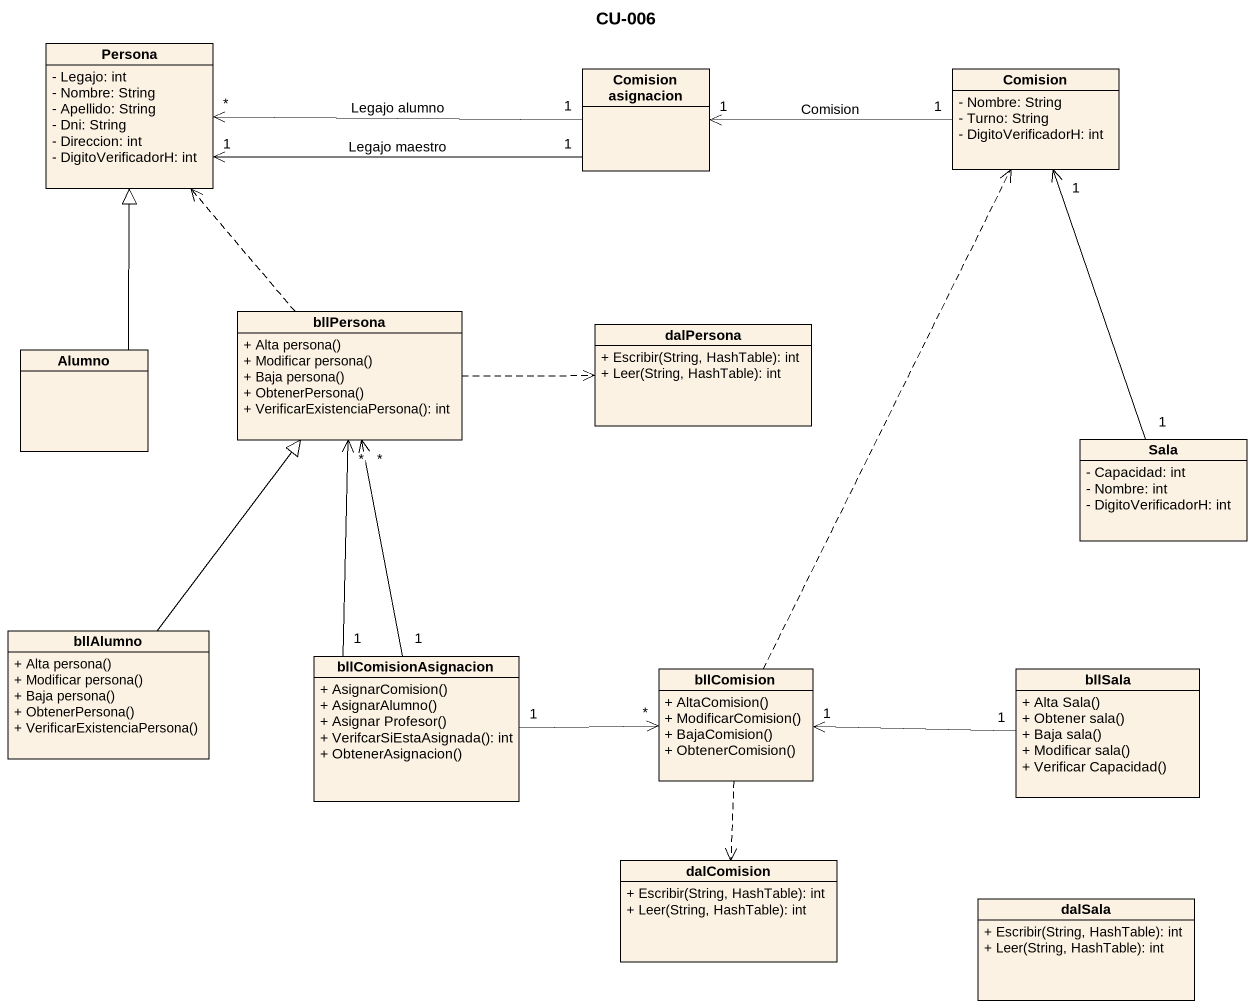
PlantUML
@startuml
title CU-006
hide circle
hide empty members
skinparam classAttributeIconSize 0
class Persona {
  - Legajo: int
  - Nombre: String
  - Apellido: String
  - Dni: String
  - Direccion: int
  - DigitoVerificadorH: int
}
class "Comision asignacion" as Comision_asignacion
class Comision {
  - Nombre: String
  - Turno: String
  - DigitoVerificadorH: int
}
class bllPersona {
  + Alta persona()
  + Modificar persona()
  + Baja persona()
  + ObtenerPersona()
  + VerificarExistenciaPersona(): int
}
class Alumno
class dalPersona {
  + Escribir(String, HashTable): int
  + Leer(String, HashTable): int
}
class Sala {
  - Capacidad: int
  - Nombre: int
  - DigitoVerificadorH: int
}
class bllAlumno {
  + Alta persona()
  + Modificar persona()
  + Baja persona()
  + ObtenerPersona()
  + VerificarExistenciaPersona()
}
class bllComisionAsignacion {
  + AsignarComision()
  + AsignarAlumno()
  + Asignar Profesor()
  + VerifcarSiEstaAsignada(): int
  + ObtenerAsignacion()
}
class bllComision {
  + AltaComision()
  + ModificarComision()
  + BajaComision()
  + ObtenerComision()
}
class bllSala {
  + Alta Sala()
  + Obtener sala()
  + Baja sala()
  + Modificar sala()
  + Verificar Capacidad()
}
class dalComision {
  + Escribir(String, HashTable): int
  + Leer(String, HashTable): int
}
class dalSala {
  + Escribir(String, HashTable): int
  + Leer(String, HashTable): int
}
Persona "*" <-right- "1" Comision_asignacion : Legajo alumno
Persona "1" <-right- "1" Comision_asignacion : Legajo maestro
Comision "1" -left-> "1" Comision_asignacion : Comision
bllPersona .up.> Persona
bllPersona .right.> dalPersona
bllPersona .right.> dalPersona
Alumno -up-|> Persona
Sala "1" -up-> "1" Comision
bllAlumno -up-|> bllPersona
bllComisionAsignacion "1" -up-> "*" bllPersona
bllComisionAsignacion "1" -up-> "*" bllPersona
bllComisionAsignacion "1" -right-> "*" bllComision
bllComision .up.> Comision
bllComision ..> dalComision
bllSala "1" -left-> "1" bllComision
@enduml
